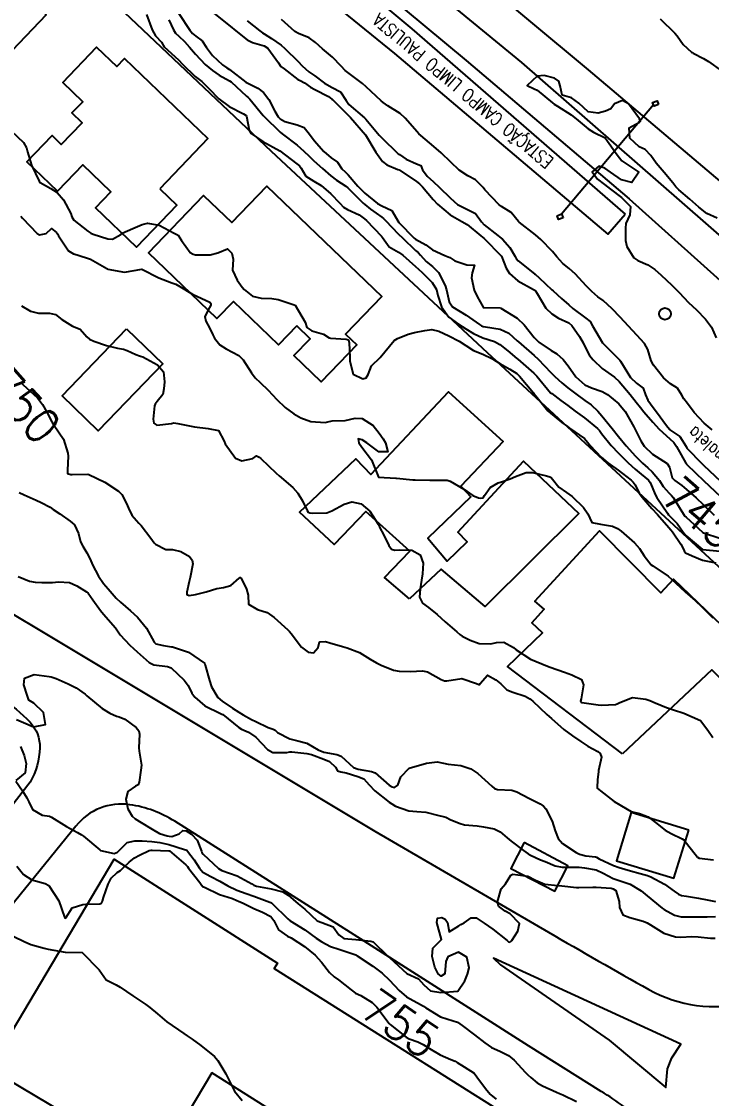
# Model space of a CAD drawing. Header units: metres. Extents: x 307586 to 320046, y 7427249 to 7434250.
# Drawn here: x 317194.5 to 317275.1, y 7432092.9 to 7432218.8 of the extents above; entities that cross this region are included whole.
import ezdxf
from ezdxf.enums import TextEntityAlignment as Align

# ---------------------------------------------------------------- set-up
doc = ezdxf.new("R2010")
doc.units = ezdxf.units.M
doc.header["$MEASUREMENT"] = 0
doc.linetypes.add('CONTINUO', pattern=[0])
for name, color, linetype in [('Cotas', 45, 'Continuous'), ('Curvas de Nivel 1m', 11, 'Continuous'), ('Curvas de Nivel 5m', 15, 'Continuous'), ('Divisa', 42, 'FENCELINE2'), ('Edificações', 30, 'Continuous'), ('Linha Férrea', 20, 'Continuous'), ('PLATAFORMA', 45, 'Continuous'), ('Portico', 45, 'Continuous'), ('Postes', 20, 'Continuous'), ('TEXTO', 45, 'Continuous'), ('Vias Primárias', 230, 'Continuous')]:
    doc.layers.add(name, color=color, linetype=linetype)
doc.styles.add('ROMANS', font='romans', dxfattribs={"height": 0.2})
doc.styles.add('Style-STANDARD', font='STANDARD.shx')
doc.linetypes.add('FENCELINE2', pattern='A,0.25,-0.1,[132,ltypeshp.shx,S=0.1,R=0,X=-0.1,Y=0],-0.1,1', length=1.45)

msp = doc.modelspace()

# ---------------------------------------------------------------- linework, layer by layer
at = {"layer": 'Curvas de Nivel 1m', "flags": 128}
for points, elevation in [([(317209.08, 7432219.65), (317209.72, 7432217.87), (317210.1, 7432217.15), (317210.82, 7432216.4), (317211.01, 7432216.05), (317211.14, 7432215.86), (317212.79, 7432214.35), (317213.27, 7432213.83), (317214.77, 7432212.38), (317215.52, 7432211.8), (317216.75, 7432210.6), (317217.13, 7432210.16), (317217.51, 7432209.78), (317218.73, 7432208.89), (317220.42, 7432208.04), (317220.71, 7432207.82), (317220.76, 7432207.74), (317221.07, 7432206.11), (317221.3, 7432205.73), (317222.68, 7432204.79), (317224.66, 7432203.69), (317226.65, 7432202.2), (317226.94, 7432201.96), (317227.16, 7432201.66), (317227.71, 7432200.73), (317228.63, 7432200.15), (317229.48, 7432199.63), (317230.61, 7432198.69), (317231.66, 7432197.6), (317232.09, 7432197.1), (317232.59, 7432196.85), (317233.94, 7432196.22), (317234.57, 7432195.76), (317234.78, 7432195.57), (317236.55, 7432193.71), (317236.66, 7432193.55), (317237.46, 7432192.46), (317238.53, 7432191.85), (317239.03, 7432191.51), (317240.51, 7432190.18), (317240.87, 7432189.86), (317241.32, 7432189.49), (317242.49, 7432188.31), (317242.97, 7432187.47), (317243.15, 7432186.78), (317243.55, 7432185.46), (317244.44, 7432184.26), (317245.56, 7432183.44), (317246.42, 7432182.9), (317247.32, 7432182.32), (317248.41, 7432181.84), (317249.75, 7432181.39), (317250.4, 7432181.06), (317251.33, 7432180.31), (317252.38, 7432179.43), (317252.48, 7432179.35), (317254.36, 7432177.7), (317254.72, 7432177.33), (317256.33, 7432175.41), (317256.38, 7432175.36), (317256.45, 7432175.31), (317257.52, 7432174.49), (317258.32, 7432173.9), (317259.21, 7432173.27), (317260.3, 7432172.49), (317261.81, 7432171.24), (317262.03, 7432170.99), (317262.28, 7432170.65), (317263.42, 7432169.22), (317264.25, 7432168.35), (317265.41, 7432167.2), (317266.23, 7432166.46), (317266.92, 7432165.88), (317267.78, 7432165.17), (317267.97, 7432164.92), (317268.2, 7432164.35), (317268.55, 7432163.51), (317268.75, 7432163.15), (317269.98, 7432161.33), (317270.11, 7432161.14), (317270.16, 7432161.09), (317271.13, 7432160.11), (317271.82, 7432159.11), (317272.14, 7432158.72), (317274.07, 7432157.09), (317274.11, 7432157.07), (317274.14, 7432157.06), (317276.11, 7432156.87)], 746), ([(317212.86, 7432219.75), (317214.14, 7432217.82), (317214.45, 7432217.43), (317214.83, 7432217.12), (317215.58, 7432216.56), (317216.09, 7432215.8), (317216.8, 7432214.84), (317217.95, 7432213.77), (317218.44, 7432213.43), (317218.78, 7432213.2), (317220.68, 7432211.74), (317220.76, 7432211.69), (317222.08, 7432211.05), (317222.75, 7432210.51), (317223.38, 7432209.7), (317224.09, 7432208.33), (317224.48, 7432207.69), (317224.71, 7432207.46), (317225.24, 7432207.15), (317226.7, 7432206.76), (317227.5, 7432206.45), (317228.14, 7432205.65), (317228.68, 7432204.92), (317229.79, 7432203.63), (317230.66, 7432202.89), (317231.4, 7432202.36), (317231.92, 7432201.6), (317232.28, 7432201.23), (317232.64, 7432200.91), (317233.79, 7432199.58), (317234.61, 7432198.75), (317236.07, 7432197.56), (317236.59, 7432197.29), (317237.76, 7432196.71), (317238.45, 7432195.52), (317238.57, 7432195.33), (317240.35, 7432193.5), (317240.54, 7432193.37), (317241.75, 7432192.69), (317242.53, 7432192.13), (317243.95, 7432191.46), (317244.52, 7432191.22), (317245.13, 7432190.83), (317246.51, 7432190.37), (317247.44, 7432190.34), (317247.17, 7432189.42), (317247.08, 7432188.84), (317247.39, 7432187.42), (317247.72, 7432186.67), (317248.43, 7432185.4), (317248.45, 7432185.38), (317248.48, 7432185.38), (317250.45, 7432185.34), (317250.51, 7432185.32), (317252.43, 7432184.12), (317253.25, 7432183.34), (317254.41, 7432181.86), (317254.95, 7432181.32), (317256.39, 7432180.37), (317257.04, 7432179.95), (317257.8, 7432179.29), (317258.37, 7432178.54), (317259.28, 7432177.27), (317260.34, 7432176.33), (317261.09, 7432176), (317262.34, 7432175.56), (317262.98, 7432175.22), (317264.32, 7432174.13), (317265.05, 7432173.2), (317266.06, 7432171.42), (317266.17, 7432171.19), (317266.28, 7432170.97), (317266.89, 7432169.8), (317267.25, 7432169.18), (317268.25, 7432168.21), (317269.94, 7432167.14), (317270.23, 7432166.69), (317270.55, 7432165.47), (317270.85, 7432165.13), (317271.66, 7432164.57), (317272.2, 7432164.09), (317273.35, 7432163.1), (317274.18, 7432162.34), (317275.46, 7432161.08)], 744), ([(317216.92, 7432219.79), (317218.84, 7432218.27), (317219.51, 7432217.75), (317220.82, 7432216.7), (317221.46, 7432216.37), (317222.82, 7432215.98), (317223.24, 7432215.71), (317224.5, 7432213.98), (317224.68, 7432213.69), (317224.78, 7432213.57), (317225.17, 7432213.3), (317226.77, 7432212.06), (317227.02, 7432211.92), (317227.54, 7432211.66), (317228.26, 7432211.15), (317228.76, 7432210.86), (317230.33, 7432210.04), (317230.74, 7432209.75), (317230.82, 7432209.69), (317230.9, 7432209.62), (317232.72, 7432207.8), (317232.92, 7432207.59), (317234.69, 7432205.57), (317235.87, 7432203.56), (317236.65, 7432202.47), (317237.16, 7432202.06), (317238.44, 7432201.52), (317238.6, 7432201.47), (317238.64, 7432201.47), (317238.74, 7432201.42), (317240.63, 7432200.11), (317240.98, 7432199.85), (317241.34, 7432199.49), (317242.6, 7432198.01), (317243.1, 7432197.46), (317244.58, 7432196.22), (317245.96, 7432195.44), (317246.57, 7432195.09), (317248.17, 7432193.78), (317248.54, 7432193.45), (317248.6, 7432193.4), (317250.52, 7432191.46), (317250.56, 7432191.42), (317250.58, 7432191.38), (317251.12, 7432189.98), (317251.51, 7432189.36), (317252.49, 7432188.48), (317254.31, 7432187.5), (317254.47, 7432187.41), (317254.56, 7432187.33), (317254.76, 7432187.03), (317255.78, 7432185.32), (317256.45, 7432184.64), (317257.26, 7432184.12), (317258.44, 7432183.57), (317258.79, 7432183.28), (317259.69, 7432181.99), (317260.12, 7432181.26), (317260.4, 7432180.66), (317260.89, 7432179.75), (317261.3, 7432179.25), (317262.37, 7432178.26), (317263.81, 7432177.22), (317264.35, 7432176.74), (317265.62, 7432175.2), (317266.32, 7432174.32), (317266.83, 7432173.69), (317267.24, 7432173.18), (317268.29, 7432171.95), (317269.02, 7432171.15), (317270.27, 7432170), (317270.72, 7432169.59), (317271.05, 7432169.13), (317272.15, 7432167.19), (317272.19, 7432167.11), (317272.2, 7432167.08), (317272.23, 7432167.05), (317273.32, 7432166), (317274.21, 7432165.13), (317274.25, 7432165.09), (317276.19, 7432163.27)], 743), ([(317220.85, 7432218.91), (317222.32, 7432217.72), (317222.63, 7432217.51), (317222.83, 7432217.39), (317223.68, 7432216.84), (317224.82, 7432216.07), (317225.25, 7432215.69), (317226.79, 7432214.17), (317227.27, 7432213.66), (317228.06, 7432212.94), (317228.77, 7432212.48), (317229.89, 7432211.63), (317230.76, 7432211.11), (317231.76, 7432210.62), (317232.4, 7432209.6), (317232.74, 7432209.14), (317234.54, 7432207.57), (317234.71, 7432207.4), (317236.26, 7432205.55), (317236.69, 7432205.1), (317238.35, 7432203.52), (317238.51, 7432203.37), (317238.66, 7432203.26), (317239.42, 7432202.74), (317240.65, 7432202.18), (317241.15, 7432202), (317241.34, 7432201.49), (317241.88, 7432200.73), (317242.63, 7432200.08), (317243.29, 7432199.46), (317244.6, 7432198.16), (317245.45, 7432197.44), (317246.59, 7432196.86), (317247.55, 7432196.38), (317248.26, 7432195.4), (317248.57, 7432195.03), (317250.14, 7432193.8), (317250.54, 7432193.49), (317250.68, 7432193.38), (317251.57, 7432192.4), (317252.18, 7432191.36), (317252.29, 7432191.12), (317252.52, 7432190.84), (317254.44, 7432189.33), (317254.5, 7432189.28), (317254.97, 7432188.85), (317256.48, 7432187.46), (317256.63, 7432187.31), (317257.6, 7432186.42), (317258.46, 7432185.7), (317258.94, 7432185.28), (317260.44, 7432184.13), (317260.95, 7432183.76), (317261.24, 7432183.25), (317262.4, 7432181.23), (317264.38, 7432179.27), (317264.42, 7432179.21), (317264.48, 7432179.11), (317265.67, 7432177.2), (317266.35, 7432176.52), (317267.13, 7432175.96), (317267.41, 7432175.17), (317267.7, 7432174.54), (317268.32, 7432173.69), (317268.7, 7432173.16), (317269.87, 7432171.56), (317270.21, 7432171.14), (317270.28, 7432171.08), (317271.44, 7432170.29), (317272.16, 7432169.11), (317272.26, 7432168.94), (317274.05, 7432167.09), (317274.23, 7432166.91), (317276.19, 7432165.07)], 742), ([(317275.22, 7432171.08), (317274.29, 7432171.87), (317273.1, 7432173.1), (317272.32, 7432174.16), (317271.92, 7432174.71), (317271.69, 7432175.12), (317271.16, 7432175.94), (317270.35, 7432176.47), (317269.53, 7432177.15), (317268.37, 7432178.62), (317268.09, 7432179.16), (317267.69, 7432180.46), (317267.31, 7432181.18), (317266.42, 7432182.16), (317265.42, 7432183.2), (317264.44, 7432184.24), (317263.51, 7432185.22), (317262.46, 7432186.18), (317261.86, 7432186.63), (317261.14, 7432187.25), (317260.48, 7432187.9), (317259.22, 7432189.27), (317258.51, 7432189.93), (317257.74, 7432190.51), (317257.04, 7432191.3), (317256.53, 7432191.93), (317255.18, 7432193.32), (317254.55, 7432193.88), (317252.64, 7432195.35), (317252.57, 7432195.43), (317251.71, 7432196.49), (317250.59, 7432197.19), (317250.32, 7432197.38), (317248.62, 7432199.16), (317248.42, 7432199.4), (317247.54, 7432200.32), (317246.64, 7432200.79), (317245.64, 7432201.44), (317244.65, 7432202.36), (317243.52, 7432203.46), (317242.67, 7432204.22), (317241.13, 7432205.49), (317240.9, 7432205.7), (317240.7, 7432205.91), (317239.3, 7432207.51), (317238.72, 7432208.08), (317237.3, 7432208.98), (317236.74, 7432209.36), (317236.52, 7432209.55), (317234.76, 7432211.2), (317234.34, 7432211.57), (317232.77, 7432212.75), (317232.29, 7432213.11), (317231.82, 7432213.6), (317230.8, 7432214.64), (317229.63, 7432215.63), (317228.82, 7432216.38), (317228.08, 7432216.91), (317226.83, 7432217.42), (317226.41, 7432217.67), (317224.85, 7432219.06)], 742), ([(317269.13, 7432219.16), (317270.84, 7432217.48), (317271.11, 7432217.14), (317271.83, 7432216.13), (317272.81, 7432215.24), (317272.88, 7432215.19), (317273, 7432215.12), (317274.22, 7432214.51), (317274.8, 7432214.17), (317276.32, 7432213.07)], 742), ([(317275.82, 7432195.83), (317274.59, 7432196.36), (317273.66, 7432197.1), (317272.61, 7432198.05), (317271.31, 7432199.13), (317270.98, 7432199.49), (317270.63, 7432199.97), (317269.59, 7432201.15), (317268.66, 7432202.28), (317268.05, 7432203.17), (317267.37, 7432203.87), (317266.68, 7432204.17), (317265.59, 7432205.2), (317265.51, 7432206.4), (317266.71, 7432207.06), (317266.82, 7432207.19), (317266.72, 7432207.45), (317265.44, 7432209.2), (317264.75, 7432209.59), (317263.78, 7432209.22), (317263.37, 7432208.6), (317262.73, 7432208.35), (317261.87, 7432208.1), (317260.73, 7432208.28), (317259.62, 7432209.27), (317258.75, 7432209.92), (317257.67, 7432210.21), (317257.43, 7432211.3), (317257.3, 7432211.84), (317256.77, 7432212.2), (317255.56, 7432212.53), (317254.77, 7432212.43), (317253.6, 7432211.35), (317254.4, 7432210.97), (317254.76, 7432210.79), (317256.53, 7432209.31), (317256.74, 7432209.15), (317257.12, 7432208.92), (317258.72, 7432207.93), (317259.53, 7432207.27), (317260.7, 7432206.26), (317261.35, 7432205.9), (317262.69, 7432205.23), (317264.1, 7432203.22), (317264.66, 7432202.55), (317266.64, 7432201.19), (317265.84, 7432199.99), (317264.63, 7432200.31), (317263.33, 7432201.22), (317262.65, 7432201.68), (317261.97, 7432201.92), (317261.17, 7432201.25), (317261.79, 7432200.4), (317262.63, 7432199.78), (317263.31, 7432199.22), (317264.61, 7432198.25), (317265.68, 7432197.2), (317265.58, 7432196.2), (317265.14, 7432195.2), (317265.1, 7432194.67), (317265.09, 7432193.2), (317265.24, 7432192.5), (317266.07, 7432191.19), (317266.52, 7432190.88), (317267.71, 7432190.37), (317268.51, 7432189.84), (317269.27, 7432189.15), (317270.49, 7432188), (317271.35, 7432187.13), (317271.9, 7432186.55), (317272.46, 7432185.98), (317273.39, 7432185.1), (317274.44, 7432184.01), (317275.13, 7432183.08), (317275.67, 7432181.82)], 742), ([(317193.22, 7432206.06), (317194.67, 7432204.66), (317195.02, 7432204.05), (317195.14, 7432203.57), (317195.6, 7432202.04), (317196.5, 7432200.15), (317196.57, 7432200.03), (317196.61, 7432199.99), (317197.89, 7432199.3), (317198.6, 7432198.82), (317199.37, 7432197.99), (317200.2, 7432196.36), (317200.35, 7432195.98), (317200.57, 7432195.6), (317202.19, 7432194.32), (317202.55, 7432194.09), (317202.83, 7432193.95), (317204.54, 7432193.4), (317205.07, 7432193.39), (317206.05, 7432193.91), (317206.34, 7432194.12), (317206.55, 7432194.22), (317207.72, 7432194.73), (317208.56, 7432195.09), (317209.2, 7432195.24), (317210.56, 7432195.01), (317212.29, 7432194.09), (317212.54, 7432193.95), (317212.75, 7432193.83), (317213.14, 7432193.22), (317214.18, 7432191.81), (317214.52, 7432191.61), (317214.78, 7432191.55), (317216.52, 7432191.54), (317217.4, 7432191.78), (317218.53, 7432192.26), (317219.04, 7432191.75), (317219.21, 7432191.05), (317219.14, 7432189.75), (317219.67, 7432188.56), (317220.27, 7432187.74), (317220.47, 7432187.48), (317221.45, 7432186.71), (317222.46, 7432186.47), (317223.73, 7432186.43), (317224.46, 7432186.32), (317226.45, 7432185.67), (317227.62, 7432183.65), (317227.8, 7432183.04), (317228.41, 7432182.64), (317229.76, 7432182.28), (317230.41, 7432181.84), (317230.57, 7432181.78), (317232.4, 7432181.69), (317232.7, 7432181.59), (317232.75, 7432181.24), (317232.85, 7432179.59), (317232.84, 7432179.12), (317233.22, 7432177.58), (317234.35, 7432177.05), (317234.74, 7432177.17), (317235, 7432177.56), (317235.38, 7432178.55), (317236.38, 7432179.55), (317238.03, 7432181.53), (317238.41, 7432181.74), (317239.67, 7432182.25), (317240.41, 7432182.46), (317241.63, 7432182.7), (317242.42, 7432182.81), (317243.24, 7432182.63), (317244.41, 7432182.07), (317245.62, 7432181.44), (317246.4, 7432180.92), (317247.32, 7432180.35), (317248.39, 7432179.93), (317249.52, 7432179.39), (317250.37, 7432178.82), (317251.55, 7432178.18), (317252.36, 7432177.66), (317252.69, 7432177.35), (317254.33, 7432175.38), (317254.37, 7432175.33), (317254.61, 7432175.05), (317255.99, 7432173.31), (317256.31, 7432173.01), (317257.65, 7432171.94), (317258.29, 7432171.45), (317258.52, 7432171.28), (317260.27, 7432170.05), (317260.64, 7432169.63), (317260.95, 7432169.25), (317262.24, 7432167.89), (317263.01, 7432167.22), (317264.22, 7432166.34), (317265.75, 7432165.19), (317265.99, 7432164.97), (317266.21, 7432164.63), (317266.69, 7432163.67), (317267.02, 7432163.18), (317268.17, 7432161.89), (317268.82, 7432161.15), (317270.15, 7432159.64), (317270.38, 7432159.37), (317270.57, 7432159.13), (317271.55, 7432157.69), (317271.87, 7432157.11), (317271.93, 7432156.93), (317272.11, 7432156.69), (317272.89, 7432156.32), (317274.1, 7432155.81), (317275.64, 7432155.53)], 747), ([(317194.38, 7432196.05), (317194.57, 7432195.82), (317196.26, 7432194.03), (317196.54, 7432193.86), (317197.34, 7432194.02), (317197.95, 7432194.61), (317198.55, 7432194.17), (317198.64, 7432194), (317198.76, 7432193.77), (317199.94, 7432191.99), (317200.52, 7432191.64), (317200.96, 7432191.53), (317202.51, 7432191.04), (317204.42, 7432189.93), (317204.49, 7432189.89), (317204.56, 7432189.86), (317206.49, 7432189.53), (317208.5, 7432189.88), (317210.49, 7432188.86), (317212.04, 7432188.27), (317212.48, 7432188.1), (317212.98, 7432187.82), (317214.46, 7432186.93), (317216.04, 7432186.21), (317216.46, 7432186), (317216.56, 7432185.9), (317216.6, 7432185.79), (317216.57, 7432185.67), (317216.45, 7432185.37), (317215.88, 7432184.34), (317216.02, 7432183.79), (317216.42, 7432183.02), (317216.81, 7432182.19), (317217.02, 7432181.78), (317217.64, 7432181.02), (317218.39, 7432180.56), (317219.88, 7432179.75), (317220.38, 7432179.27), (317221.33, 7432177.73), (317221.76, 7432177.14), (317222.34, 7432176.59), (317223.31, 7432175.7), (317224.32, 7432174.62), (317225.27, 7432173.68), (317226.3, 7432172.94), (317227.1, 7432172.47), (317228.29, 7432172.03), (317229.97, 7432171.94), (317230.29, 7432172), (317230.79, 7432172.12), (317232.29, 7432172.18), (317233.45, 7432172.42), (317234.29, 7432172.39), (317235.58, 7432171.56), (317236.27, 7432170.69), (317236.73, 7432170), (317237.02, 7432169.54), (317237.28, 7432168.5), (317236.25, 7432168.5), (317234.82, 7432169.56), (317234.27, 7432169.92), (317233.81, 7432170.03), (317233.9, 7432169.57), (317234.25, 7432169.03), (317235.36, 7432167.56), (317236.21, 7432165.55), (317238.21, 7432165.42), (317238.32, 7432165.41), (317240.21, 7432165.24), (317240.48, 7432165.22), (317242.21, 7432165.2), (317242.48, 7432165.2), (317244.21, 7432165.17), (317244.59, 7432165.06), (317246.19, 7432164.12), (317247.21, 7432163.41), (317247.9, 7432163.12), (317248.18, 7432163.08), (317248.45, 7432163.13), (317248.61, 7432163.4), (317249.25, 7432164.34), (317250.21, 7432164.88), (317250.59, 7432165), (317251.61, 7432165.36), (317252.22, 7432165.63), (317253.47, 7432166.08), (317254.22, 7432166.08), (317255.85, 7432165.68), (317256.22, 7432165.56), (317256.39, 7432165.48), (317256.55, 7432165.3), (317257.27, 7432164.36), (317258.2, 7432163.75), (317258.83, 7432163.27), (317260.17, 7432161.97), (317260.66, 7432161.25), (317261.16, 7432160.25), (317262.15, 7432160.03), (317263.56, 7432159.81), (317264.15, 7432159.53), (317264.56, 7432159.21), (317266.12, 7432157.85), (317266.73, 7432157.18), (317267.28, 7432156.35), (317268.09, 7432155.3), (317268.27, 7432155.16), (317270.08, 7432153.95), (317270.52, 7432153.58), (317270.98, 7432153.13), (317272.06, 7432152.12), (317273.24, 7432151.1), (317274.04, 7432150.34), (317275.31, 7432149.08)], 748), ([(317194.45, 7432185.57), (317195.51, 7432184.97), (317196.43, 7432184.73), (317197.72, 7432184.72), (317198.43, 7432184.58), (317199.18, 7432183.99), (317200.42, 7432183.21), (317201.3, 7432182.86), (317202.09, 7432181.95), (317202.4, 7432181.67), (317202.9, 7432181.44), (317204.39, 7432180.92), (317205.67, 7432180.63), (317206.38, 7432180.5), (317206.82, 7432180.34), (317207.83, 7432179.89), (317208.23, 7432179.73), (317208.38, 7432179.69), (317208.65, 7432179.6), (317210.37, 7432178.69), (317211.07, 7432177.85), (317211.16, 7432176.67), (317211.09, 7432175.85), (317210.96, 7432175.22), (317210.31, 7432174.38), (317210.09, 7432174.08), (317210.01, 7432173.86), (317209.85, 7432172.3), (317209.92, 7432171.86), (317210.28, 7432171.61), (317211.99, 7432171.83), (317212.28, 7432171.88), (317212.73, 7432171.83), (317214.28, 7432171.51), (317214.66, 7432171.42), (317216.28, 7432171.23), (317217.5, 7432171), (317218.15, 7432169.76), (317218.26, 7432169.45), (317219.46, 7432167.75), (317220.23, 7432167.45), (317221.5, 7432167.72), (317221.93, 7432168.02), (317222.24, 7432167.89), (317222.45, 7432167.71), (317224.22, 7432166.02), (317224.59, 7432165.69), (317226.19, 7432164.32), (317226.77, 7432163.66), (317227.3, 7432162.78), (317227.86, 7432161.64), (317227.98, 7432161.46), (317228.16, 7432161.36), (317228.47, 7432161.32), (317230.16, 7432161.36), (317230.74, 7432161.61), (317232.17, 7432162.39), (317233.09, 7432162.66), (317234.17, 7432162.42), (317235.17, 7432161.56), (317236.15, 7432160.04), (317236.31, 7432159.72), (317236.41, 7432159.55), (317236.76, 7432158.91), (317237.41, 7432157.53), (317237.7, 7432157.11), (317238.11, 7432157), (317238.6, 7432157.02), (317240.11, 7432156.99), (317241.06, 7432156.44), (317241.41, 7432155.48), (317241.34, 7432154.22), (317241.21, 7432153.48), (317241.05, 7432152.48), (317240.99, 7432151.49), (317241.36, 7432150.81), (317242.03, 7432150.31), (317243.06, 7432149.46), (317244.01, 7432148.6), (317245.35, 7432147.43), (317245.7, 7432147.13), (317245.99, 7432146.95), (317246.91, 7432146.49), (317247.98, 7432146.08), (317249.33, 7432146.04), (317249.98, 7432146.19), (317250.84, 7432146.23), (317251.98, 7432145.62), (317252.29, 7432145.35), (317253.96, 7432144.25), (317254.62, 7432143.98), (317255.95, 7432143.44), (317256.29, 7432143.3), (317257.94, 7432142.73), (317258.81, 7432142.4), (317259.93, 7432141.87), (317260.17, 7432141.26), (317259.91, 7432139.62), (317259.83, 7432139.34), (317259.85, 7432139.26), (317259.9, 7432139.21), (317259.97, 7432139.19), (317261.9, 7432138.89), (317262.26, 7432138.86), (317263.9, 7432138.95), (317264.1, 7432139.01), (317264.41, 7432139.2), (317265.91, 7432139.78), (317267.48, 7432139.59), (317267.91, 7432139.42), (317268.55, 7432139.15), (317269.89, 7432138.6), (317270.7, 7432138.31), (317271.89, 7432137.92), (317273.87, 7432137.09), (317274.73, 7432135.95), (317275.31, 7432135.07)], 749), ([(317194.18, 7432163.73), (317194.77, 7432163.45), (317196.17, 7432162.83), (317196.73, 7432162.58), (317197.8, 7432162.01), (317198.16, 7432161.75), (317198.92, 7432161.23), (317200.14, 7432160.38), (317200.37, 7432160.21), (317200.64, 7432159.97), (317201.1, 7432158.94), (317201.33, 7432157.96), (317201.6, 7432157.45), (317202.1, 7432156.69), (317202.46, 7432155.95), (317202.76, 7432155.27), (317203.45, 7432153.94), (317204.05, 7432153.1), (317204.6, 7432152.47), (317205.05, 7432151.91), (317205.53, 7432151.4), (317206.03, 7432150.93), (317207.2, 7432149.89), (317208.01, 7432149.15), (317209.08, 7432147.87), (317209.98, 7432146.22), (317210.15, 7432146.03), (317211.04, 7432145.84), (317211.97, 7432145.7), (317212.12, 7432145.68), (317213.96, 7432145.08), (317215.85, 7432143.78), (317215.88, 7432143.72), (317215.94, 7432143.55), (317216.43, 7432141.77), (317216.67, 7432141.02), (317217.39, 7432139.77), (317217.9, 7432139.33), (317219.11, 7432138.52), (317219.88, 7432138.04), (317220.38, 7432137.73), (317221.36, 7432137.21), (317221.87, 7432136.96), (317223.31, 7432136.24), (317223.86, 7432136.06), (317224.11, 7432135.94), (317224.4, 7432135.68), (317225.84, 7432134.92), (317226.78, 7432134.71), (317227.83, 7432134.41), (317229.14, 7432133.63), (317229.82, 7432133.36), (317231.33, 7432133.11), (317231.82, 7432132.89), (317233.26, 7432131.58), (317233.8, 7432131.39), (317235.38, 7432131.12), (317235.8, 7432130.94), (317237.43, 7432129.52), (317237.78, 7432129.31), (317238.06, 7432129.23), (317238.44, 7432129.51), (317238.82, 7432130.49), (317239.8, 7432131.5), (317241.81, 7432132.09), (317243.04, 7432132.23), (317243.81, 7432132.07), (317244.35, 7432131.98), (317245.81, 7432131.81), (317247.01, 7432131.41), (317247.8, 7432130.89), (317249.45, 7432129.38), (317249.78, 7432129.14), (317250.13, 7432129.02), (317251.78, 7432128.92), (317252.39, 7432128.73), (317253.76, 7432128.01), (317255.1, 7432127.31), (317255.5, 7432127.05), (317255.75, 7432126.76), (317256.52, 7432125.29), (317256.85, 7432124.16), (317257.19, 7432123.29), (317257.7, 7432122.69), (317259.32, 7432121.63), (317259.69, 7432121.44), (317260.44, 7432121.25), (317261.57, 7432121.12), (317261.68, 7432121.08), (317262, 7432120.91), (317263.67, 7432120.11), (317264.35, 7432119.88), (317265.67, 7432119.48), (317266.81, 7432119.17), (317267.66, 7432118.93), (317268.03, 7432118.78), (317269.64, 7432117.92), (317270.78, 7432117.12), (317271.27, 7432116.76), (317271.63, 7432116.6), (317272.21, 7432116.53), (317273.62, 7432116.29), (317274.64, 7432116.09), (317275.62, 7432115.91)], 751), ([(317194.06, 7432153.9), (317195.4, 7432153.37), (317196.06, 7432153.27), (317196.84, 7432153.23), (317198.06, 7432153.22), (317198.77, 7432153.28), (317200.06, 7432153.2), (317200.91, 7432152.82), (317202.04, 7432152.14), (317202.24, 7432151.95), (317202.8, 7432151.18), (317203.68, 7432149.93), (317204.02, 7432149.53), (317205.42, 7432147.91), (317205.66, 7432147.57), (317205.98, 7432147.1), (317207.12, 7432145.89), (317207.96, 7432145.12), (317209.38, 7432143.87), (317209.94, 7432143.6), (317211.51, 7432143.41), (317211.94, 7432143.24), (317213.45, 7432141.81), (317213.92, 7432141.17), (317214.38, 7432140.27), (317214.7, 7432139.8), (317215.89, 7432138.79), (317217.72, 7432137.91), (317217.87, 7432137.83), (317217.98, 7432137.76), (317219.86, 7432136.27), (317220.19, 7432136.07), (317220.98, 7432135.72), (317221.84, 7432135.11), (317223.23, 7432133.7), (317223.82, 7432133.32), (317225.49, 7432133.33), (317225.82, 7432133.4), (317226.07, 7432133.41), (317227.82, 7432133.23), (317228.37, 7432133.08), (317229.81, 7432132.55), (317230.47, 7432132.27), (317231.15, 7432131.6), (317231.39, 7432131.18), (317231.8, 7432131.06), (317232.43, 7432130.95), (317233.79, 7432130.54), (317234.48, 7432130.25), (317235.12, 7432129.55), (317235.77, 7432128.83), (317237.45, 7432127.52), (317237.75, 7432127.31), (317238.2, 7432127.07), (317239.74, 7432126.51), (317240.68, 7432126.42), (317241.74, 7432126.35), (317243.24, 7432125.95), (317243.74, 7432125.86), (317244.07, 7432125.78), (317244.67, 7432125.44), (317245.73, 7432125.01), (317246.25, 7432124.89), (317247.73, 7432124.74), (317248.49, 7432124.63), (317249.72, 7432124.4), (317250.42, 7432124.07), (317251.23, 7432123.36), (317251.71, 7432122.97), (317253.14, 7432121.89), (317253.69, 7432121.48), (317253.96, 7432121.33), (317255.16, 7432120.79), (317255.68, 7432120.57), (317256.86, 7432120.09), (317257.67, 7432119.92), (317259.01, 7432119.93), (317259.67, 7432119.92), (317260.28, 7432119.86), (317261.67, 7432119.6), (317262.49, 7432119.22), (317263.65, 7432118.6), (317264.57, 7432118.28), (317265.64, 7432117.92), (317266.9, 7432117.17), (317267.63, 7432116.55), (317269.37, 7432115.14), (317269.61, 7432114.97), (317270.8, 7432114.31), (317271.6, 7432114.13), (317272.6, 7432114.1), (317273.6, 7432114.13), (317274.64, 7432114.11), (317275.6, 7432114.14)], 752), ([(317193.86, 7432137.2), (317194.66, 7432136.84), (317195.86, 7432136.35), (317197.26, 7432136.61), (317197.01, 7432138.01), (317195.88, 7432139.11), (317195.31, 7432139.46), (317195.09, 7432140.03), (317194.7, 7432141.25), (317194.78, 7432142.04), (317195.93, 7432142.47), (317197.69, 7432142.24), (317197.92, 7432142.17), (317198.51, 7432141.99), (317199.92, 7432141.37), (317200.82, 7432140.88), (317201.9, 7432140.14), (317202.1, 7432139.95), (317203.88, 7432138.46), (317204.78, 7432137.92), (317205.54, 7432137.58), (317205.87, 7432137.52), (317206.53, 7432137.23), (317207.86, 7432136.24), (317208.16, 7432135.88), (317208.25, 7432135.47), (317208.16, 7432133.88), (317208.2, 7432133.5), (317208.47, 7432131.87), (317208.39, 7432131.28), (317208.19, 7432129.88), (317208.09, 7432129.57), (317207.78, 7432129.4), (317206.89, 7432128.76), (317206.64, 7432127.89), (317206.89, 7432126.74), (317207.38, 7432125.88), (317207.73, 7432125.57), (317208.44, 7432125.15), (317209.71, 7432124.36), (317210.6, 7432123.85), (317211.47, 7432123.6), (317211.7, 7432123.55), (317212.02, 7432123.51), (317212.88, 7432123.82), (317213.3, 7432124.22), (317213.71, 7432124.19), (317214.32, 7432123.8), (317214.98, 7432123.08), (317215.48, 7432121.78), (317215.55, 7432121.65), (317215.68, 7432121.46), (317217.49, 7432119.76), (317217.66, 7432119.64), (317217.88, 7432119.54), (317219.65, 7432118.9), (317221.37, 7432117.98), (317221.63, 7432117.82), (317221.94, 7432117.71), (317223.63, 7432117.38), (317225, 7432117.04), (317225.62, 7432116.65), (317226.82, 7432115.65), (317227.6, 7432115.02), (317229.02, 7432113.63), (317229.58, 7432113.45), (317230.91, 7432112.93), (317231.57, 7432112), (317232.15, 7432111.58), (317233.56, 7432111.45), (317235.29, 7432111.27), (317235.56, 7432111.17), (317237.3, 7432109.52), (317237.54, 7432109.31), (317239.51, 7432107.5), (317240.89, 7432106.86), (317241.5, 7432106.17), (317242.26, 7432105.46), (317243.49, 7432105.27), (317245.49, 7432105.42), (317246.28, 7432106.63), (317246.6, 7432107.41), (317246.8, 7432108.14), (317246.54, 7432109.41), (317245.55, 7432109.98), (317244.31, 7432109.44), (317244.08, 7432108.9), (317243.95, 7432107.44), (317243.51, 7432107.16), (317243.17, 7432107.45), (317242.78, 7432108.21), (317242.47, 7432109.46), (317242.55, 7432110.46), (317243.56, 7432111.45), (317243, 7432113.46), (317243.09, 7432113.96), (317243.59, 7432114.03), (317243.99, 7432113.85), (317244.25, 7432113.44), (317244.48, 7432112.34), (317245.59, 7432113.07), (317245.81, 7432113.2), (317246.2, 7432113.41), (317247.02, 7432113.99), (317247.6, 7432113.98), (317248.56, 7432113.39), (317249.58, 7432112.67), (317251.23, 7432111.36), (317251.4, 7432111.19), (317251.56, 7432111.16), (317251.69, 7432111.22), (317251.8, 7432111.35), (317252.48, 7432112.44), (317252.69, 7432113.34), (317251.6, 7432114.47), (317251.01, 7432114.76), (317250.24, 7432115.37), (317250.1, 7432115.86), (317250.56, 7432117.37), (317251.03, 7432117.97), (317251.66, 7432119), (317251.89, 7432119.12), (317253.66, 7432118.85), (317254.56, 7432118.41), (317255.64, 7432117.94), (317257.16, 7432117.76), (317257.64, 7432117.73), (317259.35, 7432117.55), (317259.64, 7432117.54), (317261.27, 7432117.6), (317261.64, 7432117.6), (317263.39, 7432117.45), (317263.64, 7432117.38), (317263.94, 7432117.21), (317264.34, 7432115.92), (317264.39, 7432115.2), (317264.76, 7432114.35), (317265.6, 7432114.04), (317267.16, 7432113.61), (317267.6, 7432113.4), (317267.99, 7432113.16), (317269.58, 7432112.21), (317270.92, 7432111.77), (317271.57, 7432111.73), (317272.86, 7432111.81), (317273.57, 7432111.77), (317275.01, 7432111.63), (317275.57, 7432111.62)], 753), ([(317194.33, 7432134.04), (317194.77, 7432133), (317194.98, 7432132.03), (317194.88, 7432130.94), (317193.77, 7432130.07)], 754), ([(317193.77, 7432129.99), (317194.57, 7432128.85), (317195.08, 7432128.03), (317195.29, 7432127.57), (317195.74, 7432126.68), (317196.88, 7432126.01), (317197.73, 7432125.88), (317197.96, 7432125.77), (317199.71, 7432124.67), (317200.99, 7432123.96), (317201.47, 7432123.72), (317201.7, 7432123.56), (317203.61, 7432121.93), (317203.68, 7432121.88), (317205.3, 7432121.53), (317205.68, 7432121.68), (317205.8, 7432121.78), (317205.9, 7432121.9), (317206.79, 7432122.79), (317207.69, 7432122.99), (317208.56, 7432123), (317209.69, 7432122.91), (317210.64, 7432122.79), (317211.69, 7432122.59), (317213.5, 7432122), (317213.68, 7432121.95), (317213.78, 7432121.9), (317213.85, 7432121.81), (317214.64, 7432120.76), (317215.26, 7432119.79), (317215.66, 7432119.35), (317216.58, 7432118.84), (317217.64, 7432118.3), (317218.58, 7432117.75), (317219.63, 7432117.22), (317220.73, 7432116.83), (317221.62, 7432116.53), (317223.48, 7432115.82), (317223.61, 7432115.79), (317223.69, 7432115.76), (317223.77, 7432115.69), (317225.59, 7432113.86), (317225.85, 7432113.66), (317227.57, 7432112.58), (317228.92, 7432111.63), (317229.56, 7432111.17), (317230.6, 7432110.65), (317231.55, 7432110.34), (317233.42, 7432109.69), (317233.54, 7432109.66), (317233.61, 7432109.64), (317233.72, 7432109.57), (317235.53, 7432108.35), (317236.63, 7432107.53), (317237.5, 7432106.72), (317238.62, 7432105.51), (317239.48, 7432104.75), (317241.11, 7432103.84), (317241.47, 7432103.65), (317241.72, 7432103.47), (317243.46, 7432102.41), (317244.92, 7432101.96), (317245.45, 7432101.78), (317245.99, 7432101.41), (317247.43, 7432100.3), (317248.62, 7432099.39), (317249.41, 7432098.83), (317250.39, 7432098.39), (317251.4, 7432097.91), (317252.07, 7432097.34), (317253.38, 7432095.9), (317253.68, 7432095.63), (317254.02, 7432095.32), (317254.74, 7432094.68), (317255.36, 7432094.36), (317257.02, 7432093.62), (317257.35, 7432093.46), (317257.75, 7432093.28), (317259.34, 7432092.52)], 754), ([(317193.56, 7432111.8), (317194.74, 7432111.22), (317195.55, 7432110.88), (317197.11, 7432110.44), (317197.55, 7432110.33), (317199.54, 7432109.98), (317201.54, 7432109.95), (317203.51, 7432107.93), (317204.33, 7432106.75), (317205.5, 7432106.14), (317205.99, 7432105.9), (317207.48, 7432104.88), (317208.97, 7432103.86), (317209.46, 7432103.5), (317210.36, 7432102.76), (317211.44, 7432101.83), (317213.43, 7432100.47), (317213.83, 7432100.21), (317214.42, 7432099.8), (317215.41, 7432099.06), (317217, 7432097.76), (317217.39, 7432097.31), (317218.33, 7432095.75), (317219.34, 7432093.74), (317220.24, 7432092.63)], 756)]:
    msp.add_lwpolyline(points, dxfattribs=dict(at, elevation=elevation))
at = {"layer": 'Curvas de Nivel 5m', "flags": 128}
for points, elevation in [([(317211.68, 7432219.01), (317212.24, 7432217.84), (317212.46, 7432217.47), (317212.83, 7432217.13), (317213.5, 7432216.5), (317214.09, 7432215.82), (317214.8, 7432215), (317215.94, 7432213.8), (317216.78, 7432213.08), (317217.56, 7432212.57), (317218.76, 7432211.9), (317218.95, 7432211.76), (317220.75, 7432210.1), (317220.94, 7432209.93), (317221.15, 7432209.73), (317222.71, 7432207.85), (317222.84, 7432207.71), (317224.69, 7432205.89), (317224.94, 7432205.69), (317226.67, 7432204.37), (317227.47, 7432203.66), (317228.09, 7432203.08), (317228.65, 7432202.55), (317229.64, 7432201.63), (317230.63, 7432200.77), (317231.3, 7432200.28), (317232.36, 7432199.59), (317232.62, 7432199.38), (317234.4, 7432197.57), (317234.59, 7432197.41), (317235.25, 7432196.9), (317236.58, 7432195.93), (317236.79, 7432195.77), (317237.01, 7432195.54), (317238.55, 7432193.95), (317238.99, 7432193.52), (317240.53, 7432192.06), (317240.83, 7432191.8), (317241.11, 7432191.49), (317241.79, 7432190.75), (317242.51, 7432190.17), (317243.23, 7432189.46), (317243.98, 7432187.95), (317244.14, 7432187.45), (317244.46, 7432186.06), (317244.85, 7432185.45), (317246.44, 7432184.48), (317248.01, 7432183.41), (317248.26, 7432183.24), (317248.42, 7432183.16), (317248.72, 7432183.1), (317250.42, 7432182.85), (317251.44, 7432182.39), (317252.4, 7432181.5), (317252.56, 7432181.35), (317254.39, 7432179.78), (317254.88, 7432179.33), (317256.36, 7432177.77), (317256.82, 7432177.3), (317257.63, 7432176.57), (317258.34, 7432176), (317259.26, 7432175.27), (317260.33, 7432174.51), (317261.07, 7432174), (317261.84, 7432173.24), (317262.3, 7432172.7), (317263.53, 7432171.22), (317264.27, 7432170.28), (317265.17, 7432169.2), (317266.25, 7432168.01), (317267.06, 7432167.18), (317267.68, 7432166.62), (317268.22, 7432166.14), (317269.05, 7432165.15), (317269.5, 7432164.44), (317270.2, 7432163.65), (317270.47, 7432163.41), (317270.69, 7432163.13), (317271.47, 7432161.82), (317271.94, 7432161.11), (317272.03, 7432160.98), (317272.16, 7432160.84), (317274.09, 7432159.09), (317274.14, 7432159.06), (317274.19, 7432159.04), (317276.13, 7432158.39)], 745), ([(317194.34, 7432176.61), (317195.01, 7432176.04), (317196.31, 7432174.82), (317196.9, 7432174.02), (317197.4, 7432173.12), (317198, 7432172), (317198.28, 7432171.58), (317199.35, 7432169.99), (317199.87, 7432168.35), (317199.91, 7432167.98), (317199.84, 7432166.37), (317199.84, 7432165.98), (317200.21, 7432165.84), (317200.36, 7432165.83), (317202.21, 7432165.87), (317202.33, 7432165.83), (317204.2, 7432164.94), (317205.79, 7432163.91), (317206.18, 7432163.49), (317206.71, 7432162.45), (317206.94, 7432161.9), (317207.35, 7432161.09), (317208.15, 7432160.16), (317208.43, 7432159.88), (317209.59, 7432158.4), (317209.98, 7432157.86), (317210.11, 7432157.69), (317211.34, 7432157.08), (317212.11, 7432157.06), (317213.07, 7432156.86), (317214.1, 7432156.24), (317214.41, 7432155.81), (317214.49, 7432155.4), (317214.16, 7432153.81), (317214.06, 7432153.32), (317213.79, 7432152.07), (317213.78, 7432151.81), (317214.04, 7432151.71), (317214.81, 7432151.8), (317216.05, 7432152.14), (317217.29, 7432152.53), (317218.05, 7432152.65), (317218.93, 7432152.88), (317219.92, 7432153.74), (317220, 7432153.8), (317220.06, 7432153.8), (317220.12, 7432153.74), (317220.75, 7432152.43), (317220.95, 7432151.73), (317221, 7432150.7), (317222.03, 7432150.07), (317223.16, 7432149.7), (317224.01, 7432149.14), (317225.58, 7432147.67), (317225.8, 7432147.47), (317225.99, 7432147.26), (317227.2, 7432145.65), (317227.96, 7432145.07), (317228.6, 7432145), (317229.14, 7432145.63), (317229.31, 7432146.29), (317229.98, 7432146.33), (317230.5, 7432146.14), (317231.97, 7432145.72), (317232.54, 7432145.58), (317233.96, 7432145.02), (317235.24, 7432144.26), (317235.95, 7432143.82), (317236.52, 7432143.53), (317237.94, 7432142.98), (317238.62, 7432142.83), (317239.94, 7432142.82), (317241.34, 7432142.88), (317241.94, 7432142.76), (317243.51, 7432141.87), (317243.93, 7432141.71), (317244.2, 7432141.72), (317245.93, 7432141.99), (317247.65, 7432141.4), (317247.92, 7432141.28), (317248.03, 7432141.29), (317248.09, 7432141.4), (317248.96, 7432142.36), (317249.93, 7432141.84), (317250.52, 7432141.37), (317251.21, 7432140.65), (317251.91, 7432140.37), (317253.34, 7432139.91), (317253.91, 7432139.6), (317254.07, 7432139.49), (317254.26, 7432139.32), (317255.88, 7432137.79), (317256.43, 7432137.29), (317257.86, 7432136.02), (317258.87, 7432135.27), (317259.85, 7432134.62), (317260.67, 7432134.08), (317261.84, 7432133.45), (317262.12, 7432133.23), (317262.26, 7432132.79), (317261.94, 7432131.23), (317261.92, 7432131.11), (317261.79, 7432130.12), (317261.75, 7432129.23), (317261.78, 7432129.16), (317262.14, 7432128.86), (317263.76, 7432127.62), (317264.43, 7432127.2), (317265.26, 7432126.7), (317265.75, 7432126.43), (317266.72, 7432126.19), (317267.74, 7432125.82), (317268.61, 7432125.15), (317269.72, 7432124.26), (317270.44, 7432123.85), (317271.71, 7432123.24), (317271.9, 7432123.11), (317272.81, 7432121.98), (317273.52, 7432121.09), (317273.68, 7432120.98), (317275.38, 7432120.77)], 750), ([(317193.9, 7432120.05), (317194.66, 7432119.05), (317195.64, 7432118.43), (317197.23, 7432118), (317197.63, 7432117.77), (317198.82, 7432115.99), (317199.49, 7432114.08), (317199.53, 7432113.98), (317199.58, 7432113.97), (317199.62, 7432113.98), (317200.39, 7432115.17), (317201.61, 7432115.55), (317201.97, 7432115.58), (317203.61, 7432115.64), (317203.81, 7432115.73), (317203.91, 7432115.93), (317204.05, 7432116.36), (317204.59, 7432117.92), (317204.94, 7432118.62), (317205.65, 7432119.29), (317206.01, 7432119.55), (317206.37, 7432119.89), (317207.03, 7432120.52), (317207.67, 7432121.02), (317208.25, 7432121.31), (317209.37, 7432121.86), (317209.62, 7432121.92), (317209.68, 7432121.92), (317209.74, 7432121.91), (317211.68, 7432121.85), (317211.76, 7432121.83), (317213.67, 7432120.19), (317213.85, 7432119.99), (317213.98, 7432119.81), (317215.29, 7432118.14), (317215.52, 7432117.78), (317215.56, 7432117.71), (317215.63, 7432117.67), (317215.83, 7432117.58), (317217.62, 7432116.72), (317219.12, 7432116.24), (317219.62, 7432116.04), (317219.83, 7432115.96), (317220.38, 7432115.73), (317221.6, 7432115.07), (317222.64, 7432114.66), (317223.59, 7432114.15), (317223.97, 7432113.68), (317224.51, 7432112.61), (317225.56, 7432111.84), (317226, 7432111.66), (317227.55, 7432110.64), (317228.8, 7432109.63), (317229.53, 7432108.8), (317230.48, 7432107.61), (317231.02, 7432107.11), (317231.5, 7432106.76), (317232.99, 7432105.58), (317233.49, 7432105.2), (317234.13, 7432104.91), (317235.47, 7432104.11), (317236.01, 7432103.53), (317237.44, 7432101.63), (317237.55, 7432101.52), (317239.43, 7432100.04), (317239.78, 7432099.85), (317240.8, 7432099.48), (317241.42, 7432099.2), (317242.15, 7432098.72), (317243.4, 7432097.96), (317244.66, 7432097.43), (317245.18, 7432097.22), (317245.39, 7432097.09), (317246.23, 7432096.56), (317247.38, 7432095.81), (317247.68, 7432095.4), (317248.71, 7432094.04), (317249.27, 7432093.38), (317249.35, 7432093.29), (317249.94, 7432092.78)], 755)]:
    msp.add_lwpolyline(points, dxfattribs=dict(at, elevation=elevation))
at = {"layer": 'Divisa'}
for points in [[(317281.69, 7432149.79), (317248.95, 7432180.08), (317223.68, 7432203.64), (317185.01, 7432240.18), (317190.53, 7432244.9), (317165.62, 7432265.26)], [(317446.54, 7432071.67), (317431.79, 7432083.54), (317419.71, 7432093.32), (317401.73, 7432109.56), (317383.16, 7432127.13), (317362.26, 7432146.65), (317345.59, 7432161.49), (317323.82, 7432184.24), (317316.63, 7432179.41), (317307.24, 7432180.88), (317290.78, 7432187.78), (317260.76, 7432213.17), (317239.81, 7432230.66)]]:
    msp.add_lwpolyline(points, dxfattribs=at)
at = {"layer": 'Edificações'}
for points in [[(317182.53, 7432201.75), (317178.54, 7432205.27), (317183.09, 7432209.91), (317179.47, 7432213.76), (317190.94, 7432226.02), (317197.34, 7432219.62), (317190.1, 7432212.09), (317191.45, 7432210.89)], [(317206.72, 7432182.88), (317210.97, 7432178.8), (317203.43, 7432170.96), (317199.19, 7432175.04)], [(317239.81, 7432151.29), (317236.9, 7432153.82), (317239.88, 7432156.87), (317234.72, 7432161.51), (317231.02, 7432157.67), (317226.95, 7432161.44), (317233.56, 7432167.68), (317235.3, 7432165.86), (317244.38, 7432175.51), (317250.77, 7432169.71), (317245.83, 7432164.48), (317246.99, 7432163.25), (317241.98, 7432158.39), (317244.23, 7432155.71), (317246.56, 7432157.96), (317245.47, 7432159.12), (317253.17, 7432167.39), (317259.63, 7432161.29), (317248.66, 7432150.42), (317243.51, 7432154.77)], [(317264.73, 7432133.18), (317251.29, 7432143.41), (317255.36, 7432147.33), (317254.12, 7432148.49), (317255.58, 7432150.08), (317254.49, 7432151.03), (317262.03, 7432159.26), (317269.22, 7432152.01), (317270.68, 7432153.61), (317279.18, 7432145.45), (317276.28, 7432141.9), (317275.19, 7432142.99)], [(317272.49, 7432124.25), (317265.75, 7432126.3), (317264.03, 7432120.66), (317270.74, 7432118.62)], [(317253.24, 7432122.79), (317251.68, 7432119.76), (317256.8, 7432117.12), (317258.34, 7432120.09)]]:
    msp.add_lwpolyline(points, close=True, dxfattribs=at)
for points in [[(317210.61, 7432199.27), (317212.62, 7432197.34), (317207.89, 7432192.43), (317203.1, 7432197.04), (317204.88, 7432198.9), (317201.61, 7432202.05), (317198.65, 7432198.97), (317195.05, 7432202.43), (317198.02, 7432205.51), (317199.1, 7432204.46), (317201.53, 7432206.99), (317200.35, 7432208.13), (317201.61, 7432209.45), (317199.26, 7432211.71), (317203.23, 7432215.84), (317205.59, 7432213.57), (317206.49, 7432214.52), (317216.25, 7432205.13), (317210.61, 7432199.27)], [(317226.65, 7432183.22), (317224.52, 7432181.01), (317219.22, 7432186.1), (317217.28, 7432184.08), (317209.28, 7432191.77), (317215.74, 7432198.48), (317219.03, 7432195.31), (317223.13, 7432199.58), (317236.57, 7432186.65), (317232.34, 7432182.26), (317233.65, 7432181), (317229.5, 7432176.69), (317226.31, 7432179.77), (317228.19, 7432181.73), (317226.65, 7432183.22)], [(317216.71, 7432095.86), (317210.13, 7432084.79), (317190.71, 7432096.35), (317205.28, 7432120.84), (317224.37, 7432108.71), (317223.99, 7432108.08), (317223.99, 7432108.08), (317258.88, 7432086.07), (317269.17, 7432079.58), (317255.01, 7432057.15), (317252.67, 7432058.62), (317241.68, 7432035.06), (317212.83, 7432048.52), (317222.88, 7432070.26), (317235.76, 7432064.02), (317237.81, 7432066.84), (317233.91, 7432069.3), (317239.22, 7432077.72), (317249.51, 7432071.22), (317251.29, 7432074.05), (317216.71, 7432095.86)]]:
    msp.add_lwpolyline(points, dxfattribs=at)
at = {"layer": 'Linha Férrea'}
for points in [[(317434.16, 7432003.97), (317415.46, 7432029.48), (317398.83, 7432052.58), (317380.45, 7432077.53), (317368.27, 7432093.82), (317348.61, 7432118.88), (317334.6, 7432136.22), (317324.44, 7432147.55), (317311.85, 7432160.77), (317293.26, 7432178.89), (317280.01, 7432190.4), (317252.95, 7432214.03), (317225.79, 7432236.36), (317207.73, 7432251.45), (317187.24, 7432268.09), (317165.3, 7432286.89), (317141.48, 7432308.18), (317128.38, 7432321.81), (317118.12, 7432333.39), (317109.08, 7432343.67), (317093.92, 7432363.93), (317080.13, 7432382.99), (317066.96, 7432403.52)], [(317185.38, 7432264.72), (317208.03, 7432246.3), (317222.28, 7432234.38), (317246.44, 7432214.25), (317265.52, 7432198.1), (317275.78, 7432188.89), (317287.74, 7432178.15), (317306.26, 7432161.01), (317322.12, 7432144.18), (317334.26, 7432130.55), (317350.27, 7432110.73), (317363.06, 7432094.08), (317382, 7432068.44), (317395.07, 7432050.25), (317412.43, 7432026.8), (317427.04, 7432006.79), (317445.04, 7431982.37)]]:
    msp.add_lwpolyline(points, dxfattribs=at)
at = {"layer": 'PLATAFORMA', "linetype": 'CONTINUO'}
for points in [[(317089.93, 7432359.93, 743.73), (317087.94, 7432358.44, 743.75), (317097.05, 7432344.38, 743.84), (317107.6, 7432330.74, 743.86), (317129.88, 7432306.99, 743.85), (317142.49, 7432294.75, 743.74), (317155.35, 7432283.9, 743.82), (317170.53, 7432270.6, 743.81), (317183.39, 7432259.73, 744.8), (317195.18, 7432250.1, 743.79), (317211.77, 7432236.54, 743.78), (317225.04, 7432225.68, 743.78), (317238.08, 7432215.07, 743.86), (317263, 7432193.95, 743.93), (317265.03, 7432196.28, 743.87)], [(317089.93, 7432359.93, 743.73), (317100.24, 7432346.75, 743.82), (317111.03, 7432333.74, 743.85), (317122.45, 7432320.96, 743.85), (317134.89, 7432308.14, 743.87), (317145.63, 7432297.72, 743.87), (317157.78, 7432286.71, 743.85), (317173.32, 7432273.27, 743.81), (317185.57, 7432263.07, 743.81), (317198.12, 7432252.76, 743.79), (317214.24, 7432239.5, 743.76), (317227.47, 7432228.54, 743.77), (317240.08, 7432217.99, 743.84), (317265.03, 7432196.28, 743.87)]]:
    msp.add_polyline3d(points, dxfattribs=at)
at = {"layer": 'Portico'}
for points in [[(317268.95, 7432209.11), (317268.43, 7432208.91), (317268.26, 7432209.36), (317268.78, 7432209.56)], [(317257.78, 7432195.87), (317257.26, 7432195.67), (317257.08, 7432196.12), (317257.6, 7432196.32)]]:
    msp.add_lwpolyline(points, close=True, dxfattribs=at)
msp.add_lwpolyline([(317257.6, 7432196.32), (317268.35, 7432209.13)], dxfattribs=at)
at = {"layer": 'Postes'}
msp.add_circle((317269.7, 7432184.64), 0.694, dxfattribs=at)
at = {"layer": 'Vias Primárias'}
for points in [[(317154.37, 7432172.94), (317235.78, 7432124.15), (317256.07, 7432112.32, 0.004365), (317267.82, 7432105.61, 0.190688), (317279.26, 7432104.07, 0.197111), (317285.03, 7432108.31, 0.09432), (317286.73, 7432112.81), (317287.91, 7432128.45), (317289.66, 7432148.6), (317290.9, 7432159.67), (317292.64, 7432174.96), (317295.25, 7432193.93), (317298.37, 7432224.09)], [(317154.37, 7432172.94), (317235.78, 7432124.15), (317256.07, 7432112.32, 0.004365), (317267.82, 7432105.61, 0.190688), (317279.26, 7432104.07, 0.197111), (317285.03, 7432108.31, 0.09432), (317286.73, 7432112.81), (317287.91, 7432128.45), (317289.66, 7432148.6), (317290.9, 7432159.67), (317292.64, 7432174.96), (317295.25, 7432193.93), (317298.37, 7432224.09)], [(317192.02, 7432139.66, -0.06663), (317195.44, 7432136.88, -0.197939), (317196.58, 7432133.89, -0.125547), (317195.44, 7432129.87), (317187.96, 7432120.25)], [(317192.02, 7432139.66, -0.06663), (317195.44, 7432136.88, -0.197939), (317196.58, 7432133.89, -0.125547), (317195.44, 7432129.87), (317187.96, 7432120.25)], [(317160.4, 7432063.78), (317190.05, 7432050.22), (317208.18, 7432042.48), (317236.24, 7432029.58, 0.014328), (317239.04, 7432028.38, 0.290656), (317243.05, 7432029.16, 0.084569), (317243.99, 7432030.41), (317258.25, 7432047.64), (317270.84, 7432063.79, 0.122121), (317273.61, 7432070.02, 0.072305), (317273.77, 7432074.99, 0.051345), (317272.1, 7432082.64, 0.129822), (317267.44, 7432089.81, 0.047013), (317262.25, 7432093.7), (317253.72, 7432099.02), (317234.52, 7432111.27), (317212.38, 7432125.29, 0.105182), (317207.13, 7432127.23, 0.267934), (317200.8, 7432124.72), (317184.74, 7432104.95), (317171.7, 7432089.3), (317160.86, 7432076.94, 0.104831), (317157.46, 7432070.88, 0.361386), (317160.4, 7432063.78, -3.254731)], [(317160.4, 7432063.78), (317190.05, 7432050.22), (317208.18, 7432042.48), (317236.24, 7432029.58, 0.014328), (317239.04, 7432028.38, 0.290656), (317243.05, 7432029.16, 0.084569), (317243.99, 7432030.41), (317258.25, 7432047.64), (317270.84, 7432063.79, 0.122121), (317273.61, 7432070.02, 0.072305), (317273.77, 7432074.99, 0.051345), (317272.1, 7432082.64, 0.129822), (317267.44, 7432089.81, 0.047013), (317262.25, 7432093.7), (317253.72, 7432099.02), (317234.52, 7432111.27), (317212.38, 7432125.29, 0.105182), (317207.13, 7432127.23, 0.267934), (317200.8, 7432124.72), (317184.74, 7432104.95), (317171.7, 7432089.3), (317160.86, 7432076.94, 0.104831), (317157.46, 7432070.88, 0.361386), (317160.4, 7432063.78, -3.254731)]]:
    msp.add_lwpolyline(points, format="xyb", dxfattribs=at)
msp.add_lwpolyline([(317250.46, 7432108.49), (317263.18, 7432099.7), (317269.8, 7432094.17), (317269.99, 7432096.34), (317270.49, 7432097.63), (317271.57, 7432099.21), (317249.66, 7432109.27), (317250.45, 7432108.48)], close=True, dxfattribs=at)
msp.add_lwpolyline([(317250.46, 7432108.49), (317263.18, 7432099.7), (317269.8, 7432094.17), (317269.99, 7432096.34), (317270.49, 7432097.63), (317271.57, 7432099.21), (317249.66, 7432109.27), (317250.45, 7432108.48)], close=True, dxfattribs=at)

# ---------------------------------------------------------------- texts
at = {"layer": 'Cotas', "style": 'Style-STANDARD'}
for s, rotation, p in [('750', 312.0517, (317194.72, 7432173.88, 750)), ('745', 319.6706, (317273.89, 7432161.35, 745)), ('755', 325.347, (317238.77, 7432101.65, 755))]:
    msp.add_text(s, height=4, rotation=rotation, dxfattribs=at).set_placement(p, align=Align.MIDDLE_CENTER)
at = {"layer": 'TEXTO', "style": 'ROMANS', "width": 0.8}
for s, rotation, p in [('ESTAÇÃO CAMPO LIMPO PAULISTA', 139.8446, (317256.78, 7432202.66)), ('Canaleta', 137.9792, (317278.32, 7432166.94))]:
    msp.add_text(s, height=1.5, rotation=rotation, dxfattribs=at).set_placement(p)

doc.saveas('drawing.dxf')
